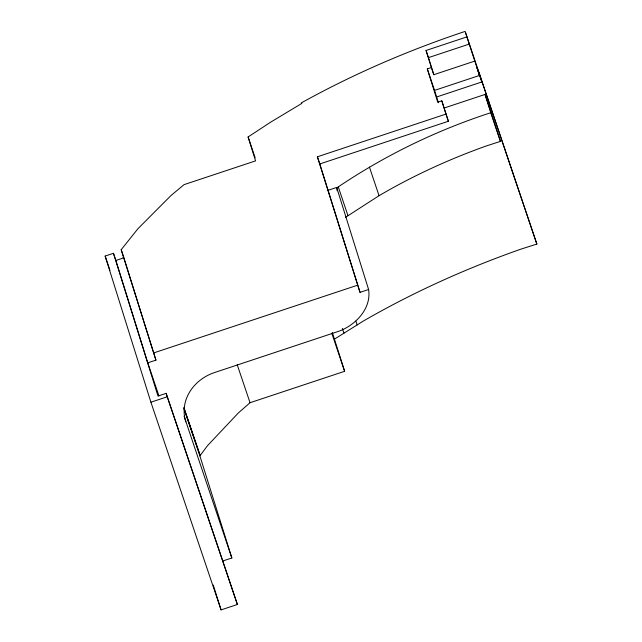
<?xml version="1.0" encoding="UTF-8"?>
<svg xmlns="http://www.w3.org/2000/svg" width="642" height="642" viewBox="0 0 642 642"><rect width="100%" height="100%" fill="white"/><g stroke="black" fill="none" stroke-linecap="round" stroke-linejoin="round"><path stroke-width="0.96" d="M199.879 455.884L207.535 445.636L238.343 412.95L250.043 402.719L344.634 371.301L332.299 332.436M158.959 395.962L147.772 362.85L155.934 360.138L121.186 249.706L138.022 228.632L171.037 195.497L184.094 184.623L255.588 160.877L248.101 136.947L270.531 122.237L301.884 103.378M121.186 249.706L123.601 256.872L122.478 258.277L115.873 260.467L147.772 362.85M345.532 217.317L379.053 195.698A321 153.133 -18.7 0 1 486.05 146.039L500.455 141.376L490.777 112.719C436.841 130.23 385.304 155.212 338.27 186.902L336.825 187.986L337.154 190.802M334.546 339.088L363.003 321.249A473.122 225.711 -18.7 0 1 521.537 248.927L536.856 244.072L465.362 32.1L479.462 75.467L434.562 90.386L438.438 102.752M474.623 61.142L433.815 74.697L431.392 67.538L426.047 50.469L466.862 36.907M433.815 74.697L428.471 57.628L469.286 44.073M328.094 190.289L336.681 187.44L368.604 289.51L360.018 292.359L319.812 163.951L448.389 121.242L441.816 100.834L437.732 102.19L427.307 68.895L431.392 67.538M436.64 96.974L481.853 81.959L478.78 72.169L536.856 244.072M444.24 107.992L485.047 94.438L500.455 141.376M360.018 292.359L317.397 156.792L445.965 114.083L441.816 100.834M113.457 253.301L157.996 396.066L166.158 393.361L237.396 604.475L221.065 609.9L150.91 402.213L105.144 256.062L113.457 253.301L115.873 260.467M153.518 352.98L357.602 285.192M150.91 402.213L167.233 396.788L166.158 393.361M222.774 560.996L231.85 557.986L199.806 455.643L183.973 408.4M481.853 81.959L477.014 67.635L479.462 75.467M426.047 50.469L428.471 57.628M445.965 114.083L448.389 121.242M427.307 68.895L434.562 90.386M338.27 186.902L347.932 215.519M317.397 156.792L319.812 163.951M355.861 321.12L357.145 324.916M342.355 328.431L343.96 333.182M331.802 333.31L344.634 371.301M248.101 136.947L255.147 157.82M237.211 364.728L250.043 402.719M183.885 407.381L200.152 455.531L184.166 409.339M184.077 416.16L231.85 557.986M167.233 396.788L237.396 604.475M105.144 256.062L109.951 270.29M369.415 167.048L379.053 195.698M485.047 94.438L490.777 112.719M123.601 256.872L155.934 360.138M213.288 585.071L221.065 609.9M368.604 289.51C371.598 308.433 355.796 324.916 339.088 331.176L214.597 372.529A43.014 37.798 -17.4 0 0 185.875 421.898M301.218 102.953A481.781 229.836 -18.7 0 1 465.145 31.402"/></g></svg>
